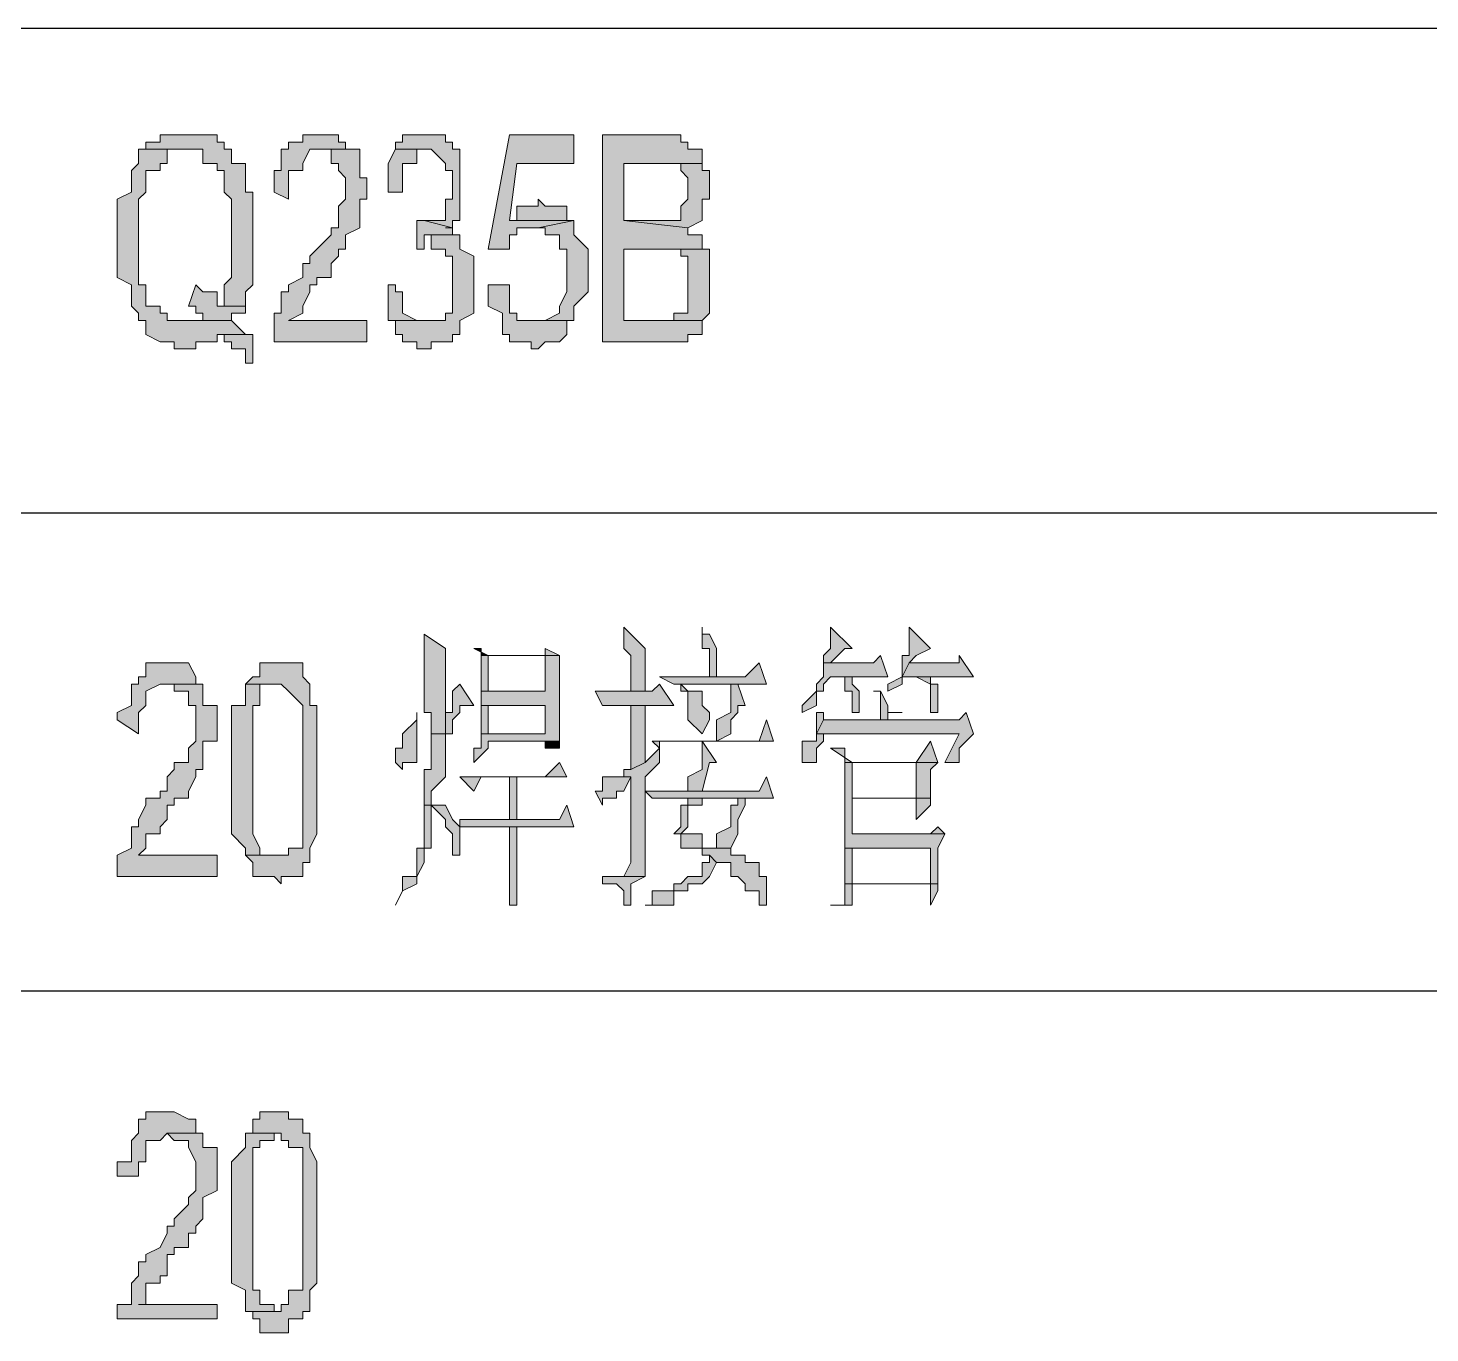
# Model space of a CAD drawing. Header units: millimetres. Extents: x 20 to 821, y 1 to 1134.
# Drawn here: x 677.79 to 713.16, y 386.78 to 419.72 of the extents above; entities that cross this region are included whole.
import ezdxf

# ---------------------------------------------------------------- set-up
doc = ezdxf.new("R2010")
doc.units = ezdxf.units.MM
doc.layers.add('1', color=7, linetype='Continuous')

msp = doc.modelspace()

# ---------------------------------------------------------------- hatches: boundary and pattern name
h = msp.add_hatch(color=0)
h.dxf.hatch_style = 2
h.paths.add_polyline_path([(681.84, 417.021732), (681.12, 417.021732), (681.12, 416.841732), (680.76, 416.841732), (680.76, 416.661732), (682.2, 416.661732), (682.2, 416.301732), (682.56, 416.301732), (682.56, 416.121732), (682.74, 416.121732), (682.74, 415.941732), (682.74, 415.581732), (682.92, 415.401732), (682.92, 413.421732), (682.74, 413.241732), (682.74, 412.701732), (682.56, 412.701732), (683.28, 412.701732), (683.28, 413.061732), (683.46, 413.241732), (683.46, 415.581732), (683.28, 415.581732), (683.28, 416.301732), (682.92, 416.301732), (682.92, 416.661732), (682.74, 416.661732), (682.74, 416.841732), (682.56, 416.841732), (682.56, 417.021732), (682.2, 417.021732)])
h = msp.add_hatch(color=0)
h.dxf.hatch_style = 2
h.paths.add_polyline_path([(685.08, 417.021732), (684.72, 417.021732), (684.72, 416.841732), (684.36, 416.841732), (684.36, 416.661732), (684.18, 416.661732), (684.18, 416.301732), (684.18, 416.121732), (684, 416.121732), (684, 415.581732), (684.36, 415.401732), (684.36, 416.121732), (684.72, 416.121732), (684.72, 416.301732), (684.9, 416.661732), (686.16, 416.661732), (685.8, 416.661732), (685.8, 416.841732), (685.62, 416.841732), (685.62, 417.021732), (685.44, 417.021732)])
h = msp.add_hatch(color=0)
h.dxf.hatch_style = 2
h.paths.add_polyline_path([(687.78, 417.021732), (687.24, 417.021732), (687.24, 416.841732), (687.06, 416.841732), (687.06, 416.661732), (687.96, 416.661732), (688.32, 416.301732), (688.32, 416.121732), (688.5, 416.121732), (688.5, 415.401732), (688.32, 415.401732), (688.32, 415.221732), (688.32, 414.861732), (687.78, 414.861732), (688.5, 414.681732), (688.5, 414.861732), (688.68, 414.861732), (688.68, 416.661732), (688.5, 416.661732), (688.5, 416.841732), (688.32, 416.841732), (688.32, 417.021732), (687.96, 417.021732)])
h = msp.add_hatch(color=0)
h.dxf.hatch_style = 2
h.paths.add_polyline_path([(691.56, 417.021732), (689.94, 417.021732), (689.4, 414.141732), (689.94, 414.141732), (689.94, 414.501732), (690.12, 414.501732), (690.12, 414.681732), (690.66, 414.681732), (691.56, 414.861732), (689.94, 414.861732), (690.12, 416.301732), (691.56, 416.301732)])
h = msp.add_hatch(color=0)
h.dxf.hatch_style = 2
h.paths.add_polyline_path([(693.72, 417.021732), (692.28, 417.021732), (692.28, 411.801732), (694.44, 411.801732), (694.44, 411.981732), (694.8, 411.981732), (694.8, 412.341732), (692.82, 412.341732), (692.82, 414.141732), (694.8, 414.141732), (694.8, 414.501732), (694.44, 414.501732), (694.44, 414.681732), (692.82, 414.861732), (692.82, 416.301732), (693.54, 416.301732), (694.8, 416.301732), (694.8, 416.661732), (694.44, 416.661732), (694.44, 416.841732), (694.26, 416.841732), (694.26, 417.021732)])
h = msp.add_hatch(color=0)
h.dxf.hatch_style = 2
h.paths.add_polyline_path([(680.76, 416.661732), (680.58, 416.661732), (680.58, 416.301732), (680.4, 416.121732), (680.4, 415.581732), (680.04, 415.401732), (680.04, 413.421732), (680.4, 413.241732), (680.4, 413.061732), (680.4, 412.701732), (680.58, 412.521732), (680.58, 412.341732), (680.76, 412.341732), (680.76, 411.981732), (681.12, 411.801732), (681.48, 411.801732), (681.48, 411.621732), (682.02, 411.621732), (682.02, 411.801732), (682.56, 411.801732), (682.56, 411.981732), (683.28, 411.981732), (682.92, 412.341732), (681.3, 412.341732), (681.3, 412.521732), (681.12, 412.521732), (681.12, 412.701732), (680.76, 412.701732), (680.76, 413.061732), (680.76, 413.241732), (680.58, 413.241732), (680.58, 415.401732), (680.76, 415.581732), (680.76, 416.121732), (681.12, 416.121732), (681.12, 416.301732), (681.3, 416.301732), (681.3, 416.661732), (681.48, 416.661732), (681.84, 416.661732)])
h = msp.add_hatch(color=0)
h.dxf.hatch_style = 2
h.paths.add_polyline_path([(686.16, 416.661732), (685.08, 416.661732), (685.44, 416.661732), (685.44, 416.301732), (685.62, 416.301732), (685.62, 416.121732), (685.8, 415.941732), (685.8, 415.401732), (685.62, 415.221732), (685.62, 414.681732), (685.44, 414.681732), (685.44, 414.501732), (685.08, 414.141732), (684.9, 413.961732), (684.9, 413.781732), (684.72, 413.781732), (684.72, 413.421732), (684.36, 413.241732), (684.36, 413.061732), (684.18, 413.061732), (684.18, 412.521732), (684, 412.521732), (684, 411.801732), (686.34, 411.801732), (686.34, 412.341732), (684.36, 412.341732), (684.72, 412.521732), (684.72, 412.701732), (684.9, 413.061732), (684.9, 413.241732), (685.08, 413.241732), (685.08, 413.421732), (685.44, 413.421732), (685.44, 413.781732), (685.62, 413.961732), (685.62, 414.141732), (685.8, 414.141732), (685.8, 414.501732), (686.16, 414.681732), (686.16, 415.401732), (686.34, 415.401732), (686.34, 415.941732), (686.16, 415.941732)])
h = msp.add_hatch(color=0)
h.dxf.hatch_style = 2
h.paths.add_polyline_path([(687.06, 416.661732), (686.88, 416.301732), (686.88, 415.581732), (687.24, 415.581732), (687.24, 416.301732), (687.6, 416.301732), (687.6, 416.661732), (687.78, 416.661732)])
h = msp.add_hatch(color=0)
h.dxf.hatch_style = 2
h.paths.add_polyline_path([(694.8, 416.301732), (693.54, 416.301732), (693.72, 416.301732), (694.26, 416.301732), (694.26, 416.121732), (694.44, 415.941732), (694.44, 415.401732), (694.26, 415.221732), (694.26, 414.861732), (694.08, 414.861732), (693.72, 414.861732), (693.54, 414.861732), (692.82, 414.861732), (694.44, 414.681732), (694.8, 414.861732), (694.8, 415.401732), (694.98, 415.401732), (694.98, 416.121732), (694.8, 416.121732)])
h = msp.add_hatch(color=0)
h.dxf.hatch_style = 2
h.paths.add_polyline_path([(690.66, 415.401732), (690.66, 415.221732), (690.48, 415.221732), (690.12, 415.221732), (690.12, 414.861732), (689.94, 414.861732), (691.38, 414.861732), (691.38, 415.221732), (691.2, 415.221732), (690.84, 415.221732)])
h = msp.add_hatch(color=0)
h.dxf.hatch_style = 2
h.paths.add_polyline_path([(687.6, 414.861732), (687.6, 414.141732), (687.78, 414.141732), (687.78, 414.501732), (688.68, 414.501732), (688.5, 414.501732), (688.5, 414.681732), (688.32, 414.681732), (688.5, 414.681732), (687.78, 414.861732)])
h = msp.add_hatch(color=0)
h.dxf.hatch_style = 2
h.paths.add_polyline_path([(691.56, 414.861732), (690.66, 414.681732), (690.84, 414.681732), (690.84, 414.501732), (691.2, 414.501732), (691.2, 414.141732), (691.38, 414.141732), (691.38, 413.961732), (691.38, 413.061732), (691.2, 412.701732), (691.2, 412.521732), (690.84, 412.341732), (690.66, 412.341732), (691.38, 412.341732), (691.56, 412.341732), (691.56, 412.521732), (691.56, 412.701732), (691.92, 413.061732), (691.92, 414.141732), (691.56, 414.501732)])
h = msp.add_hatch(color=0)
h.dxf.hatch_style = 2
h.paths.add_polyline_path([(688.68, 414.501732), (687.78, 414.501732), (687.96, 414.501732), (687.96, 414.141732), (688.32, 414.141732), (688.32, 413.961732), (688.5, 413.961732), (688.5, 412.521732), (688.32, 412.521732), (688.32, 412.341732), (687.96, 412.341732), (687.06, 412.341732), (687.06, 411.981732), (687.24, 411.981732), (687.24, 411.801732), (687.6, 411.801732), (687.6, 411.621732), (687.96, 411.621732), (687.96, 411.801732), (688.5, 411.801732), (688.5, 411.981732), (688.68, 411.981732), (688.68, 412.341732), (689.04, 412.521732), (689.04, 413.961732), (688.68, 414.141732)])
h = msp.add_hatch(color=0)
h.dxf.hatch_style = 2
h.paths.add_polyline_path([(694.8, 414.141732), (693.72, 414.141732), (694.08, 414.141732), (694.26, 414.141732), (694.26, 413.961732), (694.44, 413.961732), (694.44, 413.781732), (694.44, 412.521732), (694.26, 412.521732), (694.08, 412.521732), (694.08, 412.341732), (693.72, 412.341732), (692.82, 412.341732), (694.8, 412.341732), (694.98, 412.521732), (694.98, 414.141732)])
h = msp.add_hatch(color=0)
h.dxf.hatch_style = 2
h.paths.add_polyline_path([(682.02, 413.241732), (681.84, 412.701732), (682.02, 412.701732), (682.02, 412.521732), (682.2, 412.521732), (682.2, 412.341732), (681.84, 412.341732), (682.92, 412.341732), (682.92, 412.521732), (683.28, 412.521732), (683.28, 412.701732), (682.56, 412.701732), (682.56, 413.061732), (682.2, 413.061732)])
h = msp.add_hatch(color=0)
h.dxf.hatch_style = 2
h.paths.add_polyline_path([(687.06, 413.241732), (686.88, 413.241732), (686.88, 413.061732), (686.88, 412.341732), (687.06, 412.341732), (687.78, 412.341732), (687.6, 412.341732), (687.24, 412.521732), (687.24, 413.061732), (687.06, 413.061732)])
h = msp.add_hatch(color=0)
h.dxf.hatch_style = 2
h.paths.add_polyline_path([(689.94, 413.241732), (689.4, 413.241732), (689.4, 413.061732), (689.4, 412.701732), (689.76, 412.521732), (689.76, 411.981732), (689.94, 411.981732), (689.94, 411.801732), (690.12, 411.801732), (690.48, 411.801732), (690.48, 411.621732), (690.66, 411.621732), (690.84, 411.801732), (691.2, 411.801732), (691.38, 411.981732), (691.38, 412.341732), (690.66, 412.341732), (690.12, 412.341732), (690.12, 412.521732), (689.94, 412.521732), (689.94, 412.701732)])
h = msp.add_hatch(color=0)
h.dxf.hatch_style = 2
h.paths.add_polyline_path([(683.28, 411.981732), (682.74, 411.981732), (682.74, 411.801732), (682.92, 411.801732), (682.92, 411.621732), (683.28, 411.621732), (683.28, 411.261732), (683.46, 411.261732), (683.46, 411.801732), (683.46, 411.981732)])
h = msp.add_hatch(color=0)
h.dxf.hatch_style = 2
h.paths.add_polyline_path([(687.78, 404.421732), (687.78, 402.441732), (687.96, 402.441732), (687.96, 401.901732), (688.32, 401.901732), (688.32, 404.061732)])
h = msp.add_hatch(color=0)
h.dxf.hatch_style = 2
h.paths.add_polyline_path([(692.82, 404.601732), (692.82, 404.061732), (693, 403.881732), (693, 402.981732), (693.36, 402.981732), (693.36, 404.061732)])
h = msp.add_hatch(color=0)
h.dxf.hatch_style = 2
h.paths.add_polyline_path([(694.8, 404.601732), (694.8, 404.061732), (694.98, 404.061732), (694.98, 403.341732), (695.16, 403.341732), (695.16, 404.061732), (694.98, 404.421732), (694.8, 404.421732)])
h = msp.add_hatch(color=0)
h.dxf.hatch_style = 2
h.paths.add_polyline_path([(698.04, 404.601732), (698.04, 404.061732), (697.86, 403.881732), (697.86, 403.701732), (698.04, 403.701732), (698.4, 404.061732), (698.58, 404.061732)])
h = msp.add_hatch(color=0)
h.dxf.hatch_style = 2
h.paths.add_polyline_path([(700.02, 404.601732), (700.02, 403.881732), (699.84, 403.881732), (699.84, 403.341732), (700.02, 403.701732), (700.2, 403.881732), (700.56, 404.061732)])
h = msp.add_hatch(color=0)
h.dxf.hatch_style = 2
h.paths.add_polyline_path([(689.04, 404.061732), (689.22, 404.061732), (689.22, 403.881732), (689.4, 403.881732)])
h = msp.add_hatch(color=0)
h.dxf.hatch_style = 2
h.paths.add_polyline_path([(690.84, 404.061732), (690.84, 403.881732), (689.4, 403.881732), (689.22, 403.881732), (689.22, 403.701732), (689.22, 402.981732), (689.4, 402.981732), (689.4, 403.881732), (690.84, 403.881732), (691.2, 403.881732)])
h = msp.add_hatch(color=0)
h.dxf.hatch_style = 2
h.paths.add_polyline_path([(681.3, 403.701732), (680.76, 403.701732), (680.76, 403.341732), (680.58, 403.341732), (680.58, 403.161732), (680.4, 403.161732), (680.4, 402.981732), (680.4, 402.621732), (680.04, 402.441732), (680.04, 402.261732), (680.58, 401.901732), (680.58, 402.441732), (680.76, 402.621732), (680.76, 402.981732), (681.12, 403.161732), (682.2, 403.161732), (682.02, 403.161732), (682.02, 403.341732), (681.84, 403.701732)])
h = msp.add_hatch(color=0)
h.dxf.hatch_style = 2
h.paths.add_polyline_path([(684.18, 403.701732), (683.64, 403.701732), (683.64, 403.341732), (683.46, 403.341732), (683.28, 403.161732), (684.18, 403.161732), (684.36, 402.981732), (684.72, 402.621732), (684.72, 401.901732), (684.72, 401.721732), (684.72, 399.021732), (684.36, 399.021732), (684.36, 398.841732), (684.18, 398.841732), (683.28, 398.841732), (683.46, 398.661732), (683.46, 398.301732), (683.64, 398.301732), (684, 398.301732), (684.18, 398.121732), (684.18, 398.301732), (684.36, 398.301732), (684.72, 398.301732), (684.72, 398.661732), (684.9, 398.661732), (684.9, 398.841732), (684.9, 399.021732), (685.08, 399.381732), (685.08, 402.621732), (684.9, 402.621732), (684.9, 403.161732), (684.72, 403.341732), (684.72, 403.701732), (684.36, 403.701732)])
h = msp.add_hatch(color=0)
h.dxf.hatch_style = 2
h.paths.add_polyline_path([(691.2, 403.881732), (690.84, 403.881732), (690.84, 402.981732), (689.22, 402.981732), (689.22, 402.621732), (690.84, 402.621732), (690.84, 401.901732), (689.22, 401.901732), (689.22, 401.721732), (689.22, 401.541732), (689.04, 401.541732), (689.04, 401.181732), (689.4, 401.541732), (689.4, 401.721732), (690.84, 401.721732), (691.2, 401.721732), (691.2, 401.901732), (691.2, 403.341732), (691.2, 403.701732)])
h = msp.add_hatch(color=0)
h.dxf.hatch_style = 2
h.paths.add_polyline_path([(696.24, 403.701732), (695.88, 403.341732), (693.72, 403.341732), (694.08, 403.161732), (696.42, 403.161732)])
h = msp.add_hatch(color=0)
h.dxf.hatch_style = 2
h.paths.add_polyline_path([(699.3, 403.881732), (699.12, 403.701732), (697.86, 403.701732), (697.86, 403.341732), (697.68, 403.161732), (697.68, 402.981732), (697.32, 402.621732), (697.32, 402.441732), (697.68, 402.621732), (697.68, 402.981732), (697.86, 402.981732), (697.86, 403.161732), (698.04, 403.341732), (699.48, 403.341732)])
h = msp.add_hatch(color=0)
h.dxf.hatch_style = 2
h.paths.add_polyline_path([(701.28, 403.881732), (701.28, 403.701732), (700.02, 403.701732), (699.84, 403.341732), (699.48, 403.161732), (699.48, 402.981732), (699.84, 403.161732), (699.84, 403.341732), (700.02, 403.341732), (701.64, 403.341732)])
h = msp.add_hatch(color=0)
h.dxf.hatch_style = 2
h.paths.add_polyline_path([(698.4, 403.341732), (698.4, 402.981732), (698.58, 402.981732), (698.58, 402.441732), (698.76, 402.441732), (698.76, 402.981732), (698.58, 403.161732), (698.58, 403.341732)])
h = msp.add_hatch(color=0)
h.dxf.hatch_style = 2
h.paths.add_polyline_path([(700.56, 403.341732), (700.2, 403.341732), (700.56, 403.161732), (700.56, 402.441732), (700.74, 402.441732), (700.74, 403.161732), (700.56, 403.161732)])
h = msp.add_hatch(color=0)
h.dxf.hatch_style = 2
h.paths.add_polyline_path([(682.2, 403.161732), (681.3, 403.161732), (681.48, 403.161732), (681.48, 402.981732), (681.84, 402.981732), (681.84, 402.621732), (682.02, 402.621732), (682.02, 401.721732), (681.84, 401.541732), (681.84, 401.181732), (681.48, 401.181732), (681.48, 401.001732), (681.3, 400.821732), (681.3, 400.461732), (681.12, 400.461732), (681.12, 400.281732), (680.76, 400.281732), (680.76, 400.101732), (680.58, 399.741732), (680.58, 399.561732), (680.4, 399.561732), (680.4, 399.021732), (680.04, 398.841732), (680.04, 398.301732), (682.56, 398.301732), (682.56, 398.841732), (680.58, 398.841732), (680.76, 399.021732), (680.76, 399.381732), (681.12, 399.381732), (681.12, 399.561732), (681.3, 399.741732), (681.3, 400.101732), (681.48, 400.101732), (681.48, 400.281732), (681.84, 400.281732), (681.84, 400.461732), (682.02, 400.821732), (682.02, 401.001732), (682.2, 401.001732), (682.2, 401.721732), (682.56, 401.721732), (682.56, 402.621732), (682.2, 402.621732)])
h = msp.add_hatch(color=0)
h.dxf.hatch_style = 2
h.paths.add_polyline_path([(683.28, 403.161732), (683.28, 402.621732), (682.92, 402.621732), (682.92, 399.381732), (683.28, 399.021732), (683.28, 398.841732), (684.18, 398.841732), (683.64, 398.841732), (683.64, 399.021732), (683.46, 399.381732), (683.46, 402.621732), (683.64, 402.621732), (683.64, 403.161732), (684, 403.161732), (684.18, 403.161732)])
h = msp.add_hatch(color=0)
h.dxf.hatch_style = 2
h.paths.add_polyline_path([(688.68, 403.161732), (688.5, 402.981732), (688.5, 402.441732), (688.32, 402.441732), (688.32, 401.901732), (687.96, 401.901732), (687.96, 401.001732), (687.78, 401.001732), (687.78, 400.101732), (687.96, 400.101732), (688.32, 399.741732), (688.32, 399.561732), (688.5, 399.381732), (688.5, 398.841732), (688.68, 398.841732), (688.68, 399.561732), (688.5, 399.741732), (688.32, 400.101732), (687.96, 400.101732), (687.96, 400.281732), (687.96, 400.461732), (688.32, 400.821732), (688.32, 401.901732), (688.5, 401.901732), (688.5, 402.261732), (688.68, 402.441732), (688.68, 402.621732), (689.04, 402.621732)])
h = msp.add_hatch(color=0)
h.dxf.hatch_style = 2
h.paths.add_polyline_path([(693.72, 403.161732), (693.54, 402.981732), (692.1, 402.981732), (692.28, 402.621732), (694.08, 402.621732)])
h = msp.add_hatch(color=0)
h.dxf.hatch_style = 2
h.paths.add_polyline_path([(694.26, 403.161732), (694.26, 402.981732), (694.44, 402.981732), (694.44, 402.261732), (694.8, 401.901732), (694.98, 402.261732), (694.98, 402.441732), (694.8, 402.621732), (694.8, 402.981732), (694.44, 402.981732)])
h = msp.add_hatch(color=0)
h.dxf.hatch_style = 2
h.paths.add_polyline_path([(695.7, 403.161732), (695.52, 403.161732), (695.52, 402.981732), (695.52, 402.441732), (695.16, 402.261732), (695.16, 401.721732), (695.52, 401.901732), (695.52, 402.261732), (695.7, 402.441732), (695.7, 402.621732), (695.88, 402.621732)])
h = msp.add_hatch(color=0)
h.dxf.hatch_style = 2
h.paths.add_polyline_path([(699.12, 402.981732), (699.3, 402.981732), (699.3, 402.621732), (699.3, 402.261732), (699.48, 402.261732), (699.48, 402.441732), (699.84, 402.441732), (699.48, 402.441732), (699.48, 402.621732), (699.3, 402.981732)])
h = msp.add_hatch(color=0)
h.dxf.hatch_style = 2
h.paths.add_polyline_path([(689.22, 402.621732), (689.22, 401.901732), (689.4, 401.901732), (689.4, 402.621732), (690.84, 402.621732)])
h = msp.add_hatch(color=0)
h.dxf.hatch_style = 2
h.paths.add_polyline_path([(693.36, 402.621732), (693, 402.621732), (693, 401.001732), (693.36, 401.181732)])
h = msp.add_hatch(color=0)
h.dxf.hatch_style = 2
h.paths.add_polyline_path([(687.6, 402.441732), (687.6, 402.261732), (687.24, 401.901732), (687.24, 401.541732), (687.06, 401.541732), (687.06, 401.181732), (687.24, 401.001732), (687.24, 401.181732), (687.6, 401.181732)])
h = msp.add_hatch(color=0)
h.dxf.hatch_style = 2
h.paths.add_polyline_path([(696.42, 402.261732), (696.24, 401.721732), (693.54, 401.721732), (693.72, 401.541732), (693.72, 401.721732), (694.08, 401.721732), (696.6, 401.721732)])
h = msp.add_hatch(color=0)
h.dxf.hatch_style = 2
h.paths.add_polyline_path([(697.86, 402.441732), (697.68, 402.441732), (697.68, 402.261732), (697.68, 401.901732), (697.86, 402.261732)])
h = msp.add_hatch(color=0)
h.dxf.hatch_style = 2
h.paths.add_polyline_path([(701.46, 402.441732), (701.28, 402.261732), (697.86, 402.261732), (697.68, 401.901732), (701.28, 401.901732), (700.92, 401.181732), (701.28, 401.181732), (701.28, 401.541732), (701.46, 401.721732), (701.64, 401.901732)])
h = msp.add_hatch(color=0)
h.dxf.hatch_style = 2
h.paths.add_polyline_path([(697.68, 401.901732), (697.68, 401.721732), (697.32, 401.721732), (697.32, 401.181732), (697.68, 401.181732), (697.68, 401.541732), (697.86, 401.721732), (697.86, 401.901732), (701.28, 401.901732)])
h = msp.add_hatch(color=0)
h.dxf.hatch_style = 2
h.paths.add_polyline_path([(691.2, 401.721732), (690.84, 401.721732), (690.84, 401.541732), (691.2, 401.541732)])
h = msp.add_hatch(color=0)
h.dxf.hatch_style = 2
h.paths.add_polyline_path([(693.72, 401.541732), (693.36, 401.181732), (693, 401.001732), (692.82, 401.001732), (692.82, 400.821732), (692.28, 400.821732), (693, 400.821732), (693, 398.661732), (692.82, 398.301732), (693.36, 398.301732), (693.36, 398.661732), (693.36, 400.821732), (693.72, 401.181732)])
h = msp.add_hatch(color=0)
h.dxf.hatch_style = 2
h.paths.add_polyline_path([(694.8, 401.721732), (694.8, 401.001732), (694.44, 400.821732), (694.44, 400.461732), (694.8, 400.461732), (694.98, 401.181732), (695.16, 401.181732)])
h = msp.add_hatch(color=0)
h.dxf.hatch_style = 2
h.paths.add_polyline_path([(700.56, 401.721732), (700.2, 401.181732), (698.4, 401.181732), (698.4, 401.001732), (698.4, 399.021732), (700.56, 399.021732), (700.56, 398.121732), (698.58, 398.121732), (698.4, 398.121732), (698.4, 397.941732), (698.4, 397.581732), (698.04, 397.581732), (698.58, 397.581732), (698.58, 398.121732), (700.56, 398.121732), (700.74, 398.121732), (700.74, 398.301732), (700.74, 399.021732), (700.92, 399.381732), (698.58, 399.381732), (698.58, 400.281732), (700.56, 400.281732), (698.58, 400.281732), (698.58, 401.181732), (700.2, 401.181732), (700.74, 401.181732)])
h = msp.add_hatch(color=0)
h.dxf.hatch_style = 2
h.paths.add_polyline_path([(698.04, 401.541732), (698.4, 401.541732), (698.4, 401.181732), (698.58, 401.181732)])
h = msp.add_hatch(color=0)
h.dxf.hatch_style = 2
h.paths.add_polyline_path([(691.2, 401.181732), (690.84, 400.821732), (688.68, 400.821732), (689.04, 400.461732), (689.22, 400.821732), (691.38, 400.821732)])
h = msp.add_hatch(color=0)
h.dxf.hatch_style = 2
h.paths.add_polyline_path([(700.74, 401.181732), (700.2, 401.181732), (700.2, 400.281732), (698.58, 400.281732), (700.56, 400.281732), (700.56, 401.001732)])
h = msp.add_hatch(color=0)
h.dxf.hatch_style = 2
h.paths.add_polyline_path([(689.94, 399.741732), (690.12, 399.741732), (690.12, 400.821732), (689.94, 400.821732)])
h = msp.add_hatch(color=0)
h.dxf.hatch_style = 2
h.paths.add_polyline_path([(692.28, 400.821732), (692.28, 400.461732), (692.1, 400.461732), (692.28, 400.101732), (692.28, 400.281732), (692.64, 400.281732), (692.64, 400.461732), (692.82, 400.461732), (693, 400.821732)])
h = msp.add_hatch(color=0)
h.dxf.hatch_style = 2
h.paths.add_polyline_path([(696.42, 400.821732), (696.24, 400.461732), (693.36, 400.461732), (693.54, 400.281732), (696.6, 400.281732)])
h = msp.add_hatch(color=0)
h.dxf.hatch_style = 2
h.paths.add_polyline_path([(687.78, 400.101732), (687.78, 399.021732), (687.6, 399.021732), (687.6, 398.301732), (687.24, 398.301732), (687.24, 397.941732), (687.06, 397.581732), (687.24, 397.941732), (687.6, 398.121732), (687.6, 398.301732), (687.78, 398.661732), (687.78, 399.021732), (687.96, 399.021732), (687.96, 400.101732)])
h = msp.add_hatch(color=0)
h.dxf.hatch_style = 2
h.paths.add_polyline_path([(691.38, 400.101732), (691.2, 399.741732), (688.68, 399.741732), (688.68, 399.561732), (691.56, 399.561732)])
h = msp.add_hatch(color=0)
h.dxf.hatch_style = 2
h.paths.add_polyline_path([(694.44, 400.281732), (694.44, 400.101732), (694.26, 400.101732), (694.26, 399.561732), (694.08, 399.381732), (694.26, 399.381732), (694.26, 399.021732), (694.8, 399.021732), (694.8, 398.841732), (694.98, 398.841732), (695.16, 398.661732), (695.52, 398.661732), (695.52, 398.301732), (695.7, 398.301732), (695.88, 398.121732), (695.88, 397.941732), (696.24, 397.941732), (696.24, 397.581732), (696.42, 397.581732), (696.42, 398.301732), (696.24, 398.301732), (696.24, 398.661732), (695.88, 398.661732), (695.88, 398.841732), (695.7, 398.841732), (695.52, 398.841732), (695.52, 399.021732), (694.8, 399.021732), (694.8, 399.381732), (694.26, 399.381732), (694.44, 399.561732), (694.44, 400.101732), (694.8, 400.101732), (694.8, 400.281732), (695.7, 400.281732)])
h = msp.add_hatch(color=0)
h.dxf.hatch_style = 2
h.paths.add_polyline_path([(695.88, 400.281732), (694.44, 400.281732), (695.7, 400.281732), (695.7, 400.101732), (695.52, 400.101732), (695.52, 399.561732), (695.16, 399.381732), (695.16, 399.021732), (695.52, 399.021732), (695.7, 399.381732), (695.7, 399.741732), (695.88, 400.101732)])
h = msp.add_hatch(color=0)
h.dxf.hatch_style = 2
h.paths.add_polyline_path([(700.56, 400.281732), (700.2, 400.281732), (700.2, 399.741732), (700.56, 400.101732)])
h = msp.add_hatch(color=0)
h.dxf.hatch_style = 2
h.paths.add_polyline_path([(690.12, 399.561732), (689.94, 399.561732), (689.94, 399.381732), (689.94, 397.581732), (690.12, 397.581732)])
h = msp.add_hatch(color=0)
h.dxf.hatch_style = 2
h.paths.add_polyline_path([(700.74, 399.561732), (700.56, 399.381732), (698.58, 399.381732), (700.92, 399.381732)])
h = msp.add_hatch(color=0)
h.dxf.hatch_style = 2
h.paths.add_polyline_path([(698.4, 399.021732), (698.4, 398.121732), (698.58, 398.121732), (698.58, 399.021732), (700.56, 399.021732)])
h = msp.add_hatch(color=0)
h.dxf.hatch_style = 2
h.paths.add_polyline_path([(694.98, 398.841732), (694.98, 398.661732), (694.8, 398.661732), (694.8, 398.301732), (694.44, 398.301732), (694.26, 398.121732), (694.08, 398.121732), (694.08, 397.941732), (693.54, 397.941732), (693.54, 397.581732), (693.36, 397.581732), (693.54, 397.581732), (694.08, 397.581732), (694.08, 397.941732), (694.26, 397.941732), (694.44, 397.941732), (694.44, 398.121732), (694.8, 398.121732), (694.98, 398.301732), (695.16, 398.661732)])
h = msp.add_hatch(color=0)
h.dxf.hatch_style = 2
h.paths.add_polyline_path([(692.28, 398.301732), (692.28, 398.121732), (692.64, 398.121732), (692.82, 397.941732), (692.82, 397.581732), (693, 397.581732), (693, 398.121732), (693.36, 398.301732)])
h = msp.add_hatch(color=0)
h.dxf.hatch_style = 2
h.paths.add_polyline_path([(700.74, 398.121732), (700.56, 398.121732), (700.56, 397.581732), (700.74, 397.941732)])
h = msp.add_hatch(color=0)
h.dxf.hatch_style = 2
h.paths.add_polyline_path([(681.3, 392.361732), (680.76, 392.361732), (680.76, 392.181732), (680.58, 392.181732), (680.58, 391.821732), (680.4, 391.641732), (680.4, 391.101732), (680.04, 391.101732), (680.04, 390.741732), (680.58, 390.741732), (680.58, 391.101732), (680.76, 391.101732), (680.76, 391.641732), (681.12, 391.641732), (681.3, 391.821732), (682.2, 391.821732), (682.02, 391.821732), (682.02, 392.181732), (681.84, 392.181732), (681.48, 392.361732)])
h = msp.add_hatch(color=0)
h.dxf.hatch_style = 2
h.paths.add_polyline_path([(684.18, 392.361732), (683.64, 392.361732), (683.64, 392.181732), (683.46, 392.181732), (683.46, 391.821732), (683.28, 391.821732), (684.18, 391.821732), (684.18, 391.641732), (684.36, 391.641732), (684.36, 391.461732), (684.72, 391.461732), (684.72, 390.381732), (684.72, 387.861732), (684.36, 387.861732), (684.36, 387.501732), (684.18, 387.501732), (684.18, 387.321732), (683.28, 387.321732), (683.46, 387.321732), (683.46, 387.141732), (683.64, 387.141732), (683.64, 386.781732), (684.36, 386.781732), (684.36, 387.141732), (684.72, 387.141732), (684.72, 387.321732), (684.9, 387.321732), (684.9, 387.501732), (684.9, 387.861732), (685.08, 388.041732), (685.08, 391.101732), (684.9, 391.461732), (684.9, 391.821732), (684.72, 391.821732), (684.72, 392.181732), (684.36, 392.181732), (684.36, 392.361732)])
h = msp.add_hatch(color=0)
h.dxf.hatch_style = 2
h.paths.add_polyline_path([(682.2, 391.821732), (681.3, 391.821732), (681.48, 391.641732), (681.84, 391.641732), (681.84, 391.461732), (682.02, 391.101732), (682.02, 390.381732), (681.84, 390.201732), (681.84, 390.021732), (681.48, 389.661732), (681.48, 389.481732), (681.3, 389.481732), (681.3, 389.301732), (681.12, 388.941732), (680.76, 388.761732), (680.76, 388.581732), (680.58, 388.581732), (680.58, 388.221732), (680.4, 388.041732), (680.4, 387.501732), (680.04, 387.501732), (680.04, 387.141732), (682.56, 387.141732), (682.56, 387.501732), (680.58, 387.501732), (680.76, 387.501732), (680.76, 387.861732), (680.76, 388.041732), (681.12, 388.041732), (681.12, 388.221732), (681.3, 388.221732), (681.3, 388.761732), (681.48, 388.761732), (681.48, 388.941732), (681.84, 388.941732), (681.84, 389.301732), (682.02, 389.301732), (682.02, 389.481732), (682.2, 389.661732), (682.2, 390.201732), (682.56, 390.381732), (682.56, 391.461732), (682.2, 391.461732)])
h = msp.add_hatch(color=0)
h.dxf.hatch_style = 2
h.paths.add_polyline_path([(683.28, 391.821732), (683.28, 391.461732), (682.92, 391.101732), (682.92, 388.041732), (683.28, 387.861732), (683.28, 387.321732), (684.18, 387.321732), (684, 387.321732), (684, 387.501732), (683.64, 387.501732), (683.64, 387.861732), (683.46, 387.861732), (683.46, 388.041732), (683.46, 391.461732), (683.64, 391.461732), (683.64, 391.641732), (684, 391.641732), (684, 391.821732), (684.18, 391.821732)])

# ---------------------------------------------------------------- linework, layer by layer
at = {"layer": '1', "color": 0, "lineweight": 25}
for points in [[(557.64, 419.721732), (821.16, 419.721732)], [(557.64, 407.481732), (821.16, 407.481732)], [(557.64, 395.421732), (821.16, 395.421732)]]:
    msp.add_lwpolyline(points, dxfattribs=at)
at = {"layer": '1', "color": 0, "lineweight": 5}
for points in [[(681.84, 417.021732), (681.12, 417.021732), (681.12, 416.841732), (680.76, 416.841732), (680.76, 416.661732), (682.2, 416.661732), (682.2, 416.301732), (682.56, 416.301732), (682.56, 416.121732), (682.74, 416.121732), (682.74, 415.941732), (682.74, 415.581732), (682.74, 415.581732), (682.92, 415.401732), (682.92, 413.421732), (682.74, 413.241732), (682.74, 412.701732), (682.56, 412.701732), (683.28, 412.701732), (683.28, 413.061732), (683.46, 413.241732), (683.46, 415.581732), (683.28, 415.581732), (683.28, 416.301732), (682.92, 416.301732), (682.92, 416.661732), (682.74, 416.661732), (682.74, 416.841732), (682.56, 416.841732), (682.56, 417.021732), (682.2, 417.021732), (681.84, 417.021732)], [(685.08, 417.021732), (684.72, 417.021732), (684.72, 416.841732), (684.36, 416.841732), (684.36, 416.661732), (684.18, 416.661732), (684.18, 416.301732), (684.18, 416.121732), (684, 416.121732), (684, 415.581732), (684.36, 415.401732), (684.36, 416.121732), (684.72, 416.121732), (684.72, 416.301732), (684.9, 416.661732), (686.16, 416.661732), (685.8, 416.661732), (685.8, 416.841732), (685.62, 416.841732), (685.62, 417.021732), (685.44, 417.021732), (685.08, 417.021732)], [(687.78, 417.021732), (687.24, 417.021732), (687.24, 416.841732), (687.06, 416.841732), (687.06, 416.661732), (687.96, 416.661732), (688.32, 416.301732), (688.32, 416.121732), (688.5, 416.121732), (688.5, 415.401732), (688.32, 415.401732), (688.32, 415.221732), (688.32, 414.861732), (687.78, 414.861732), (688.5, 414.681732), (688.5, 414.861732), (688.68, 414.861732), (688.68, 416.661732), (688.5, 416.661732), (688.5, 416.841732), (688.32, 416.841732), (688.32, 417.021732), (687.96, 417.021732), (687.78, 417.021732)], [(691.56, 417.021732), (689.94, 417.021732), (689.4, 414.141732), (689.94, 414.141732), (689.94, 414.501732), (690.12, 414.501732), (690.12, 414.681732), (690.66, 414.681732), (691.56, 414.861732), (689.94, 414.861732), (690.12, 416.301732), (691.56, 416.301732), (691.56, 417.021732)], [(693.72, 417.021732), (692.28, 417.021732), (692.28, 411.801732), (694.44, 411.801732), (694.44, 411.981732), (694.8, 411.981732), (694.8, 412.341732), (692.82, 412.341732), (692.82, 414.141732), (694.8, 414.141732), (694.8, 414.501732), (694.44, 414.501732), (694.44, 414.681732), (694.44, 414.681732), (692.82, 414.861732), (692.82, 416.301732), (693.54, 416.301732), (694.8, 416.301732), (694.8, 416.661732), (694.44, 416.661732), (694.44, 416.841732), (694.26, 416.841732), (694.26, 417.021732), (693.72, 417.021732)], [(680.76, 416.661732), (680.58, 416.661732), (680.58, 416.301732), (680.4, 416.121732), (680.4, 415.581732), (680.04, 415.401732), (680.04, 413.421732), (680.4, 413.241732), (680.4, 413.061732), (680.4, 413.061732), (680.4, 412.701732), (680.58, 412.521732), (680.58, 412.341732), (680.76, 412.341732), (680.76, 411.981732), (681.12, 411.801732), (681.48, 411.801732), (681.48, 411.621732), (682.02, 411.621732), (682.02, 411.801732), (682.56, 411.801732), (682.56, 411.981732), (683.28, 411.981732), (682.92, 412.341732), (681.3, 412.341732), (681.3, 412.521732), (681.12, 412.521732), (681.12, 412.701732), (680.76, 412.701732), (680.76, 413.061732), (680.76, 413.241732), (680.58, 413.241732), (680.58, 415.401732), (680.76, 415.581732), (680.76, 416.121732), (681.12, 416.121732), (681.12, 416.301732), (681.3, 416.301732), (681.3, 416.661732), (681.48, 416.661732), (681.84, 416.661732), (680.76, 416.661732)], [(686.16, 416.661732), (685.08, 416.661732), (685.44, 416.661732), (685.44, 416.301732), (685.62, 416.301732), (685.62, 416.121732), (685.8, 415.941732), (685.8, 415.401732), (685.62, 415.221732), (685.62, 414.681732), (685.44, 414.681732), (685.44, 414.501732), (685.08, 414.141732), (684.9, 413.961732), (684.9, 413.781732), (684.72, 413.781732), (684.72, 413.421732), (684.36, 413.241732), (684.36, 413.061732), (684.18, 413.061732), (684.18, 412.521732), (684, 412.521732), (684, 411.801732), (686.34, 411.801732), (686.34, 412.341732), (684.36, 412.341732), (684.72, 412.521732), (684.72, 412.701732), (684.9, 413.061732), (684.9, 413.241732), (685.08, 413.241732), (685.08, 413.421732), (685.44, 413.421732), (685.44, 413.781732), (685.62, 413.961732), (685.62, 414.141732), (685.8, 414.141732), (685.8, 414.501732), (686.16, 414.681732), (686.16, 415.401732), (686.34, 415.401732), (686.34, 415.941732), (686.16, 415.941732), (686.16, 416.661732)], [(687.06, 416.661732), (686.88, 416.301732), (686.88, 415.581732), (687.24, 415.581732), (687.24, 416.301732), (687.6, 416.301732), (687.6, 416.661732), (687.78, 416.661732), (687.06, 416.661732)], [(694.8, 416.301732), (693.54, 416.301732), (693.72, 416.301732), (694.26, 416.301732), (694.26, 416.121732), (694.44, 415.941732), (694.44, 415.401732), (694.26, 415.221732), (694.26, 414.861732), (694.08, 414.861732), (693.72, 414.861732), (693.54, 414.861732), (692.82, 414.861732), (694.44, 414.681732), (694.8, 414.861732), (694.8, 415.401732), (694.98, 415.401732), (694.98, 416.121732), (694.8, 416.121732), (694.8, 416.301732)], [(690.66, 415.401732), (690.66, 415.221732), (690.48, 415.221732), (690.12, 415.221732), (690.12, 414.861732), (689.94, 414.861732), (691.38, 414.861732), (691.38, 415.221732), (691.2, 415.221732), (690.84, 415.221732), (690.66, 415.401732)], [(687.6, 414.861732), (687.6, 414.141732), (687.78, 414.141732), (687.78, 414.501732), (688.68, 414.501732), (688.5, 414.501732), (688.5, 414.681732), (688.32, 414.681732), (688.5, 414.681732), (687.78, 414.861732), (687.6, 414.861732)], [(691.56, 414.861732), (690.66, 414.681732), (690.84, 414.681732), (690.84, 414.501732), (691.2, 414.501732), (691.2, 414.141732), (691.38, 414.141732), (691.38, 413.961732), (691.38, 413.061732), (691.2, 412.701732), (691.2, 412.521732), (690.84, 412.341732), (690.84, 412.341732), (690.66, 412.341732), (691.38, 412.341732), (691.56, 412.341732), (691.56, 412.521732), (691.56, 412.701732), (691.92, 413.061732), (691.92, 414.141732), (691.56, 414.501732), (691.56, 414.861732)], [(688.68, 414.501732), (687.78, 414.501732), (687.96, 414.501732), (687.96, 414.141732), (688.32, 414.141732), (688.32, 413.961732), (688.5, 413.961732), (688.5, 412.521732), (688.32, 412.521732), (688.32, 412.341732), (687.96, 412.341732), (687.06, 412.341732), (687.06, 411.981732), (687.24, 411.981732), (687.24, 411.801732), (687.6, 411.801732), (687.6, 411.621732), (687.96, 411.621732), (687.96, 411.801732), (688.5, 411.801732), (688.5, 411.981732), (688.68, 411.981732), (688.68, 412.341732), (689.04, 412.521732), (689.04, 413.961732), (688.68, 414.141732), (688.68, 414.501732)], [(694.8, 414.141732), (693.72, 414.141732), (694.08, 414.141732), (694.26, 414.141732), (694.26, 413.961732), (694.44, 413.961732), (694.44, 413.781732), (694.44, 412.521732), (694.26, 412.521732), (694.08, 412.521732), (694.08, 412.341732), (693.72, 412.341732), (692.82, 412.341732), (694.8, 412.341732), (694.98, 412.521732), (694.98, 414.141732), (694.8, 414.141732)], [(682.02, 413.241732), (681.84, 412.701732), (682.02, 412.701732), (682.02, 412.521732), (682.2, 412.521732), (682.2, 412.341732), (681.84, 412.341732), (682.92, 412.341732), (682.92, 412.521732), (683.28, 412.521732), (683.28, 412.701732), (682.56, 412.701732), (682.56, 413.061732), (682.2, 413.061732), (682.02, 413.241732)], [(687.06, 413.241732), (686.88, 413.241732), (686.88, 413.061732), (686.88, 412.341732), (687.06, 412.341732), (687.78, 412.341732), (687.6, 412.341732), (687.24, 412.521732), (687.24, 413.061732), (687.06, 413.061732), (687.06, 413.241732)], [(689.94, 413.241732), (689.4, 413.241732), (689.4, 413.061732), (689.4, 412.701732), (689.76, 412.521732), (689.76, 411.981732), (689.94, 411.981732), (689.94, 411.801732), (690.12, 411.801732), (690.48, 411.801732), (690.48, 411.621732), (690.66, 411.621732), (690.84, 411.801732), (691.2, 411.801732), (691.38, 411.981732), (691.38, 411.981732), (691.38, 412.341732), (690.66, 412.341732), (690.12, 412.341732), (690.12, 412.521732), (689.94, 412.521732), (689.94, 412.701732), (689.94, 413.241732)], [(683.28, 411.981732), (682.74, 411.981732), (682.74, 411.801732), (682.92, 411.801732), (682.92, 411.621732), (683.28, 411.621732), (683.28, 411.261732), (683.46, 411.261732), (683.46, 411.801732), (683.46, 411.981732), (683.28, 411.981732)], [(687.78, 404.421732), (687.78, 402.441732), (687.96, 402.441732), (687.96, 401.901732), (688.32, 401.901732), (688.32, 404.061732), (687.78, 404.421732)], [(692.82, 404.601732), (692.82, 404.061732), (693, 403.881732), (693, 402.981732), (693.36, 402.981732), (693.36, 404.061732), (692.82, 404.601732)], [(694.8, 404.601732), (694.8, 404.061732), (694.98, 404.061732), (694.98, 403.341732), (695.16, 403.341732), (695.16, 404.061732), (694.98, 404.421732), (694.8, 404.421732), (694.8, 404.601732)], [(698.04, 404.601732), (698.04, 404.061732), (697.86, 403.881732), (697.86, 403.701732), (698.04, 403.701732), (698.4, 404.061732), (698.58, 404.061732), (698.04, 404.601732)], [(700.02, 404.601732), (700.02, 403.881732), (699.84, 403.881732), (699.84, 403.341732), (700.02, 403.701732), (700.2, 403.881732), (700.56, 404.061732), (700.02, 404.601732)], [(689.04, 404.061732), (689.22, 404.061732), (689.22, 403.881732), (689.4, 403.881732), (689.04, 404.061732)], [(690.84, 404.061732), (690.84, 403.881732), (689.4, 403.881732), (689.22, 403.881732), (689.22, 403.701732), (689.22, 402.981732), (689.4, 402.981732), (689.4, 403.881732), (690.84, 403.881732), (691.2, 403.881732), (690.84, 404.061732)], [(681.3, 403.701732), (680.76, 403.701732), (680.76, 403.341732), (680.58, 403.341732), (680.58, 403.161732), (680.4, 403.161732), (680.4, 402.981732), (680.4, 402.621732), (680.04, 402.441732), (680.04, 402.261732), (680.58, 401.901732), (680.58, 402.441732), (680.76, 402.621732), (680.76, 402.981732), (681.12, 403.161732), (682.2, 403.161732), (682.02, 403.161732), (682.02, 403.341732), (681.84, 403.701732), (681.3, 403.701732)], [(684.18, 403.701732), (683.64, 403.701732), (683.64, 403.341732), (683.46, 403.341732), (683.28, 403.161732), (684.18, 403.161732), (684.36, 402.981732), (684.72, 402.621732), (684.72, 401.901732), (684.72, 401.721732), (684.72, 399.021732), (684.36, 399.021732), (684.36, 398.841732), (684.18, 398.841732), (683.28, 398.841732), (683.46, 398.661732), (683.46, 398.301732), (683.64, 398.301732), (684, 398.301732), (684.18, 398.121732), (684.18, 398.301732), (684.36, 398.301732), (684.72, 398.301732), (684.72, 398.661732), (684.9, 398.661732), (684.9, 398.841732), (684.9, 399.021732), (685.08, 399.381732), (685.08, 402.621732), (684.9, 402.621732), (684.9, 403.161732), (684.72, 403.341732), (684.72, 403.701732), (684.36, 403.701732), (684.18, 403.701732)], [(691.2, 403.881732), (690.84, 403.881732), (690.84, 402.981732), (689.22, 402.981732), (689.22, 402.621732), (690.84, 402.621732), (690.84, 401.901732), (689.22, 401.901732), (689.22, 401.721732), (689.22, 401.541732), (689.04, 401.541732), (689.04, 401.181732), (689.4, 401.541732), (689.4, 401.721732), (690.84, 401.721732), (691.2, 401.721732), (691.2, 401.901732), (691.2, 403.341732), (691.2, 403.701732), (691.2, 403.881732)], [(696.24, 403.701732), (695.88, 403.341732), (693.72, 403.341732), (694.08, 403.161732), (696.42, 403.161732), (696.24, 403.701732)], [(699.3, 403.881732), (699.12, 403.701732), (697.86, 403.701732), (697.86, 403.341732), (697.68, 403.161732), (697.68, 402.981732), (697.32, 402.621732), (697.32, 402.441732), (697.68, 402.621732), (697.68, 402.981732), (697.86, 402.981732), (697.86, 403.161732), (698.04, 403.341732), (699.48, 403.341732), (699.3, 403.881732)], [(701.28, 403.881732), (701.28, 403.701732), (700.02, 403.701732), (699.84, 403.341732), (699.48, 403.161732), (699.48, 402.981732), (699.84, 403.161732), (699.84, 403.341732), (700.02, 403.341732), (701.64, 403.341732), (701.28, 403.881732)], [(698.4, 403.341732), (698.4, 402.981732), (698.58, 402.981732), (698.58, 402.441732), (698.76, 402.441732), (698.76, 402.981732), (698.58, 403.161732), (698.58, 403.341732), (698.4, 403.341732)], [(700.56, 403.341732), (700.2, 403.341732), (700.56, 403.161732), (700.56, 402.441732), (700.74, 402.441732), (700.74, 403.161732), (700.56, 403.161732), (700.56, 403.341732)], [(682.2, 403.161732), (681.3, 403.161732), (681.48, 403.161732), (681.48, 402.981732), (681.84, 402.981732), (681.84, 402.621732), (682.02, 402.621732), (682.02, 401.721732), (681.84, 401.541732), (681.84, 401.181732), (681.48, 401.181732), (681.48, 401.001732), (681.3, 400.821732), (681.3, 400.461732), (681.12, 400.461732), (681.12, 400.281732), (680.76, 400.281732), (680.76, 400.101732), (680.58, 399.741732), (680.58, 399.561732), (680.4, 399.561732), (680.4, 399.021732), (680.04, 398.841732), (680.04, 398.301732), (682.56, 398.301732), (682.56, 398.841732), (680.58, 398.841732), (680.76, 399.021732), (680.76, 399.381732), (681.12, 399.381732), (681.12, 399.561732), (681.3, 399.741732), (681.3, 400.101732), (681.48, 400.101732), (681.48, 400.281732), (681.84, 400.281732), (681.84, 400.461732), (682.02, 400.821732), (682.02, 401.001732), (682.2, 401.001732), (682.2, 401.721732), (682.56, 401.721732), (682.56, 402.621732), (682.2, 402.621732), (682.2, 403.161732)], [(683.28, 403.161732), (683.28, 402.621732), (682.92, 402.621732), (682.92, 399.381732), (683.28, 399.021732), (683.28, 398.841732), (684.18, 398.841732), (683.64, 398.841732), (683.64, 399.021732), (683.46, 399.381732), (683.46, 402.621732), (683.64, 402.621732), (683.64, 403.161732), (684, 403.161732), (684.18, 403.161732), (683.28, 403.161732)], [(688.68, 403.161732), (688.5, 402.981732), (688.5, 402.441732), (688.32, 402.441732), (688.32, 401.901732), (687.96, 401.901732), (687.96, 401.001732), (687.78, 401.001732), (687.78, 400.101732), (687.96, 400.101732), (688.32, 399.741732), (688.32, 399.561732), (688.5, 399.381732), (688.5, 398.841732), (688.68, 398.841732), (688.68, 399.561732), (688.5, 399.741732), (688.32, 400.101732), (687.96, 400.101732), (687.96, 400.281732), (687.96, 400.461732), (688.32, 400.821732), (688.32, 401.901732), (688.5, 401.901732), (688.5, 402.261732), (688.68, 402.441732), (688.68, 402.621732), (689.04, 402.621732), (688.68, 403.161732)], [(693.72, 403.161732), (693.54, 402.981732), (692.1, 402.981732), (692.28, 402.621732), (694.08, 402.621732), (693.72, 403.161732)], [(694.26, 403.161732), (694.26, 402.981732), (694.44, 402.981732), (694.44, 402.261732), (694.8, 401.901732), (694.98, 402.261732), (694.98, 402.441732), (694.8, 402.621732), (694.8, 402.981732), (694.44, 402.981732), (694.26, 403.161732)], [(695.7, 403.161732), (695.52, 403.161732), (695.52, 402.981732), (695.52, 402.441732), (695.16, 402.261732), (695.16, 401.721732), (695.52, 401.901732), (695.52, 402.261732), (695.7, 402.441732), (695.7, 402.621732), (695.88, 402.621732), (695.7, 403.161732)], [(699.12, 402.981732), (699.3, 402.981732), (699.3, 402.621732), (699.3, 402.261732), (699.48, 402.261732), (699.48, 402.441732), (699.84, 402.441732), (699.48, 402.441732), (699.48, 402.621732), (699.3, 402.981732), (699.12, 402.981732)], [(689.22, 402.621732), (689.22, 401.901732), (689.4, 401.901732), (689.4, 402.621732), (690.84, 402.621732), (689.22, 402.621732)], [(693.36, 402.621732), (693, 402.621732), (693, 401.001732), (693.36, 401.181732), (693.36, 402.621732)], [(687.6, 402.441732), (687.6, 402.261732), (687.24, 401.901732), (687.24, 401.541732), (687.06, 401.541732), (687.06, 401.181732), (687.24, 401.001732), (687.24, 401.181732), (687.6, 401.181732), (687.6, 402.441732)], [(696.42, 402.261732), (696.24, 401.721732), (693.54, 401.721732), (693.72, 401.541732), (693.72, 401.721732), (694.08, 401.721732), (696.6, 401.721732), (696.42, 402.261732)], [(697.86, 402.441732), (697.68, 402.441732), (697.68, 402.261732), (697.68, 401.901732), (697.86, 402.261732), (697.86, 402.441732)], [(701.46, 402.441732), (701.28, 402.261732), (697.86, 402.261732), (697.68, 401.901732), (701.28, 401.901732), (700.92, 401.181732), (701.28, 401.181732), (701.28, 401.541732), (701.46, 401.721732), (701.64, 401.901732), (701.46, 402.441732)], [(697.68, 401.901732), (697.68, 401.721732), (697.32, 401.721732), (697.32, 401.181732), (697.68, 401.181732), (697.68, 401.541732), (697.86, 401.721732), (697.86, 401.901732), (701.28, 401.901732), (697.68, 401.901732)], [(691.2, 401.721732), (690.84, 401.721732), (690.84, 401.541732), (691.2, 401.541732), (691.2, 401.721732)], [(693.72, 401.541732), (693.36, 401.181732), (693, 401.001732), (692.82, 401.001732), (692.82, 400.821732), (692.28, 400.821732), (693, 400.821732), (693, 398.661732), (692.82, 398.301732), (693.36, 398.301732), (693.36, 398.661732), (693.36, 400.821732), (693.72, 401.181732), (693.72, 401.541732)], [(694.8, 401.721732), (694.8, 401.001732), (694.44, 400.821732), (694.44, 400.461732), (694.8, 400.461732), (694.98, 401.181732), (695.16, 401.181732), (694.8, 401.721732)], [(700.56, 401.721732), (700.2, 401.181732), (698.4, 401.181732), (698.4, 401.001732), (698.4, 399.021732), (700.56, 399.021732), (700.56, 398.121732), (698.58, 398.121732), (698.4, 398.121732), (698.4, 397.941732), (698.4, 397.581732), (698.04, 397.581732), (698.58, 397.581732), (698.58, 398.121732), (700.56, 398.121732), (700.74, 398.121732), (700.74, 398.301732), (700.74, 399.021732), (700.92, 399.381732), (698.58, 399.381732), (698.58, 400.281732), (700.56, 400.281732), (698.58, 400.281732), (698.58, 401.181732), (700.2, 401.181732), (700.74, 401.181732), (700.56, 401.721732)], [(698.04, 401.541732), (698.4, 401.541732), (698.4, 401.181732), (698.58, 401.181732), (698.04, 401.541732)], [(691.2, 401.181732), (690.84, 400.821732), (688.68, 400.821732), (689.04, 400.461732), (689.22, 400.821732), (691.38, 400.821732), (691.2, 401.181732)], [(700.74, 401.181732), (700.2, 401.181732), (700.2, 400.281732), (698.58, 400.281732), (700.56, 400.281732), (700.56, 401.001732), (700.74, 401.181732)], [(689.94, 399.741732), (690.12, 399.741732), (690.12, 400.821732), (689.94, 400.821732), (689.94, 399.741732)], [(692.28, 400.821732), (692.28, 400.461732), (692.1, 400.461732), (692.28, 400.101732), (692.28, 400.281732), (692.64, 400.281732), (692.64, 400.461732), (692.82, 400.461732), (693, 400.821732), (692.28, 400.821732)], [(696.42, 400.821732), (696.24, 400.461732), (693.36, 400.461732), (693.54, 400.281732), (696.6, 400.281732), (696.42, 400.821732)], [(687.78, 400.101732), (687.78, 399.021732), (687.6, 399.021732), (687.6, 398.301732), (687.24, 398.301732), (687.24, 397.941732), (687.06, 397.581732), (687.24, 397.941732), (687.6, 398.121732), (687.6, 398.301732), (687.78, 398.661732), (687.78, 399.021732), (687.96, 399.021732), (687.96, 400.101732), (687.78, 400.101732)], [(691.38, 400.101732), (691.2, 399.741732), (688.68, 399.741732), (688.68, 399.561732), (691.56, 399.561732), (691.38, 400.101732)], [(694.44, 400.281732), (694.44, 400.101732), (694.26, 400.101732), (694.26, 399.561732), (694.08, 399.381732), (694.26, 399.381732), (694.26, 399.021732), (694.8, 399.021732), (694.8, 398.841732), (694.98, 398.841732), (695.16, 398.661732), (695.52, 398.661732), (695.52, 398.301732), (695.7, 398.301732), (695.88, 398.121732), (695.88, 397.941732), (696.24, 397.941732), (696.24, 397.581732), (696.42, 397.581732), (696.42, 398.301732), (696.24, 398.301732), (696.24, 398.661732), (695.88, 398.661732), (695.88, 398.841732), (695.7, 398.841732), (695.52, 398.841732), (695.52, 399.021732), (694.8, 399.021732), (694.8, 399.381732), (694.26, 399.381732), (694.44, 399.561732), (694.44, 400.101732), (694.8, 400.101732), (694.8, 400.281732), (695.7, 400.281732), (694.44, 400.281732)], [(695.88, 400.281732), (694.44, 400.281732), (695.7, 400.281732), (695.7, 400.101732), (695.52, 400.101732), (695.52, 399.561732), (695.16, 399.381732), (695.16, 399.021732), (695.52, 399.021732), (695.7, 399.381732), (695.7, 399.741732), (695.88, 400.101732), (695.88, 400.281732)], [(700.56, 400.281732), (700.2, 400.281732), (700.2, 399.741732), (700.56, 400.101732), (700.56, 400.281732)], [(690.12, 399.561732), (689.94, 399.561732), (689.94, 399.381732), (689.94, 397.581732), (690.12, 397.581732), (690.12, 399.561732)], [(700.74, 399.561732), (700.56, 399.381732), (698.58, 399.381732), (700.92, 399.381732), (700.74, 399.561732)], [(698.4, 399.021732), (698.4, 398.121732), (698.58, 398.121732), (698.58, 399.021732), (700.56, 399.021732), (698.4, 399.021732)], [(694.98, 398.841732), (694.98, 398.661732), (694.8, 398.661732), (694.8, 398.301732), (694.44, 398.301732), (694.26, 398.121732), (694.08, 398.121732), (694.08, 397.941732), (693.54, 397.941732), (693.54, 397.581732), (693.36, 397.581732), (693.54, 397.581732), (694.08, 397.581732), (694.08, 397.941732), (694.26, 397.941732), (694.44, 397.941732), (694.44, 398.121732), (694.8, 398.121732), (694.98, 398.301732), (695.16, 398.661732), (694.98, 398.841732)], [(692.28, 398.301732), (692.28, 398.121732), (692.64, 398.121732), (692.82, 397.941732), (692.82, 397.581732), (693, 397.581732), (693, 398.121732), (693.36, 398.301732), (692.28, 398.301732)], [(700.74, 398.121732), (700.56, 398.121732), (700.56, 397.581732), (700.74, 397.941732), (700.74, 398.121732)], [(681.3, 392.361732), (680.76, 392.361732), (680.76, 392.181732), (680.58, 392.181732), (680.58, 391.821732), (680.4, 391.641732), (680.4, 391.101732), (680.04, 391.101732), (680.04, 390.741732), (680.58, 390.741732), (680.58, 391.101732), (680.76, 391.101732), (680.76, 391.641732), (681.12, 391.641732), (681.3, 391.821732), (682.2, 391.821732), (682.02, 391.821732), (682.02, 392.181732), (681.84, 392.181732), (681.48, 392.361732), (681.3, 392.361732)], [(684.18, 392.361732), (683.64, 392.361732), (683.64, 392.181732), (683.46, 392.181732), (683.46, 391.821732), (683.28, 391.821732), (684.18, 391.821732), (684.18, 391.641732), (684.36, 391.641732), (684.36, 391.461732), (684.72, 391.461732), (684.72, 390.381732), (684.72, 390.381732), (684.72, 387.861732), (684.36, 387.861732), (684.36, 387.501732), (684.18, 387.501732), (684.18, 387.321732), (683.28, 387.321732), (683.46, 387.321732), (683.46, 387.141732), (683.64, 387.141732), (683.64, 386.781732), (684.36, 386.781732), (684.36, 387.141732), (684.72, 387.141732), (684.72, 387.321732), (684.9, 387.321732), (684.9, 387.501732), (684.9, 387.861732), (685.08, 388.041732), (685.08, 391.101732), (684.9, 391.461732), (684.9, 391.821732), (684.72, 391.821732), (684.72, 392.181732), (684.36, 392.181732), (684.36, 392.361732), (684.18, 392.361732)], [(682.2, 391.821732), (681.3, 391.821732), (681.48, 391.641732), (681.84, 391.641732), (681.84, 391.461732), (682.02, 391.101732), (682.02, 390.381732), (681.84, 390.201732), (681.84, 390.021732), (681.48, 389.661732), (681.48, 389.481732), (681.3, 389.481732), (681.3, 389.301732), (681.3, 389.301732), (681.12, 388.941732), (680.76, 388.761732), (680.76, 388.581732), (680.58, 388.581732), (680.58, 388.221732), (680.4, 388.041732), (680.4, 387.501732), (680.04, 387.501732), (680.04, 387.141732), (682.56, 387.141732), (682.56, 387.501732), (680.58, 387.501732), (680.76, 387.501732), (680.76, 387.861732), (680.76, 388.041732), (681.12, 388.041732), (681.12, 388.221732), (681.3, 388.221732), (681.3, 388.761732), (681.48, 388.761732), (681.48, 388.941732), (681.84, 388.941732), (681.84, 389.301732), (682.02, 389.301732), (682.02, 389.481732), (682.2, 389.661732), (682.2, 390.201732), (682.56, 390.381732), (682.56, 391.461732), (682.2, 391.461732), (682.2, 391.821732)], [(683.28, 391.821732), (683.28, 391.461732), (682.92, 391.101732), (682.92, 388.041732), (683.28, 387.861732), (683.28, 387.321732), (684.18, 387.321732), (684, 387.321732), (684, 387.501732), (683.64, 387.501732), (683.64, 387.861732), (683.46, 387.861732), (683.46, 388.041732), (683.46, 391.461732), (683.64, 391.461732), (683.64, 391.641732), (684, 391.641732), (684, 391.821732), (684.18, 391.821732), (683.28, 391.821732)]]:
    msp.add_lwpolyline(points, dxfattribs=at)

doc.saveas('drawing.dxf')
